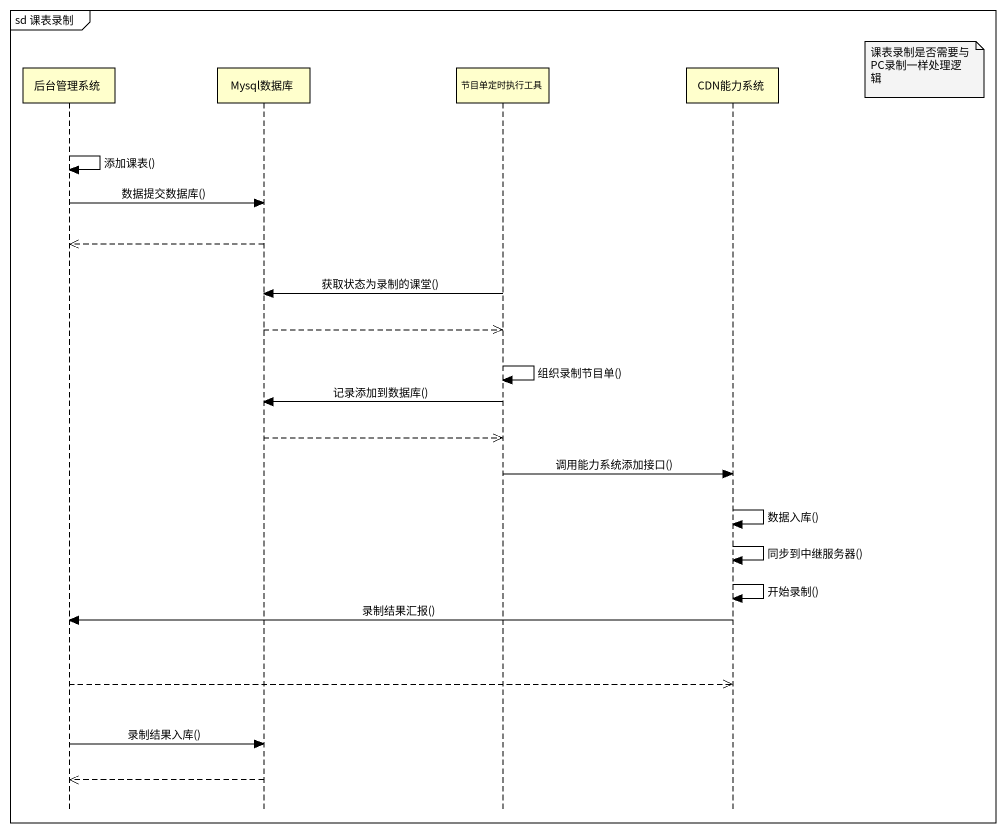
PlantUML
@startuml
mainframe sd 课表录制
hide footbox
participant 后台管理系统
participant Mysql数据库
participant 节目单定时执行工具
participant CDN能力系统

note right of CDN能力系统 : 课表录制是否需要与PC录制一样处理逻辑
后台管理系统 -> 后台管理系统 : 添加课表()
后台管理系统 -> Mysql数据库 : 数据提交数据库()
Mysql数据库 -->> 后台管理系统
节目单定时执行工具 -> Mysql数据库 : 获取状态为录制的课堂()
Mysql数据库 -->> 节目单定时执行工具
节目单定时执行工具 -> 节目单定时执行工具 : 组织录制节目单()
节目单定时执行工具 -> Mysql数据库 : 记录添加到数据库()
Mysql数据库 -->> 节目单定时执行工具
节目单定时执行工具 -> CDN能力系统 : 调用能力系统添加接口()
CDN能力系统 -> CDN能力系统 : 数据入库()
CDN能力系统 -> CDN能力系统 : 同步到中继服务器()
CDN能力系统 -> CDN能力系统 : 开始录制()
CDN能力系统 -> 后台管理系统 : 录制结果汇报()
后台管理系统 -->> CDN能力系统
后台管理系统 -> Mysql数据库 : 录制结果入库()
Mysql数据库 -->> 后台管理系统
@enduml
